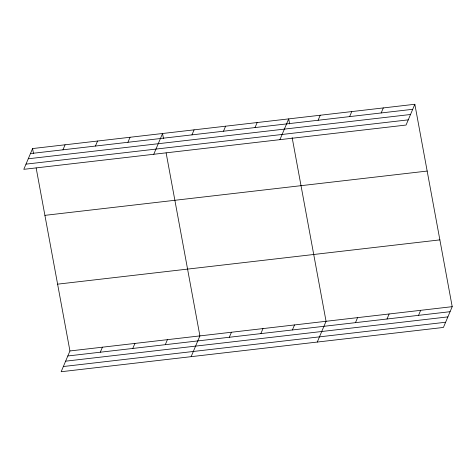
<?xml version="1.0" encoding="UTF-8"?>
<svg xmlns="http://www.w3.org/2000/svg" width="476" height="476" viewBox="0 0 476 476"><rect width="100%" height="100%" fill="white"/><g stroke="black" fill="none" stroke-linecap="round" stroke-linejoin="round"><path stroke-width="0.71" d="M32.576 148.56L23.8 169.331L406.064 125.045L414.84 104.274L32.576 148.56L33.504 153.587M62.945 149.821L65.069 144.793M95.438 146.055L97.562 141.027M127.931 142.288L130.055 137.266M36.152 167.951L69.936 350.955L61.16 371.726L443.424 327.44L452.2 306.669L414.84 104.274M153.772 154.278L162.548 133.5L163.47 138.528M191.959 134.875L194.083 129.847M100.305 352.21L102.429 347.188M223.494 131.221L225.618 126.194M132.798 348.45L134.922 343.422M255.035 127.568L257.153 122.54M165.291 344.683L167.415 339.662M279.918 139.664L288.694 118.887L289.622 123.915M191.132 356.667L199.902 335.895L166.124 152.891M318.105 120.261L320.229 115.234M229.319 337.27L231.443 332.242M349.646 116.608L351.764 111.58M260.854 333.617L262.978 328.589M381.181 112.955L383.305 107.927M292.395 329.963L294.513 324.935M317.278 342.054L326.054 321.282L292.139 137.558M355.465 322.657L357.589 317.629M387.006 319.003L389.124 313.976M418.541 315.35L420.665 310.322M30.452 153.581L412.716 109.301M28.257 158.782L410.52 114.496M25.996 164.137L408.259 119.851M44.905 215.348L427.168 171.062M57.608 284.16L439.872 239.88M69.936 350.955L452.2 306.669M67.812 355.977L450.076 311.697M65.617 361.177L447.88 316.891M63.356 366.526L445.619 322.246"/></g></svg>
